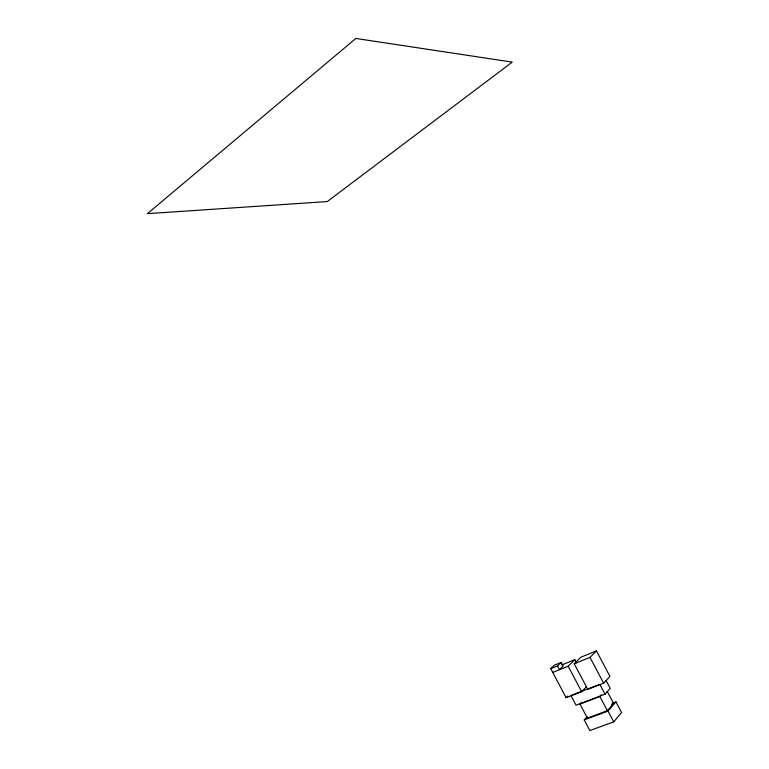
<?xml version="1.0" encoding="UTF-8"?>
<svg xmlns="http://www.w3.org/2000/svg" width="769" height="769" viewBox="0 0 769 769"><rect width="100%" height="100%" fill="white"/><g stroke="black" fill="none" stroke-linecap="round" stroke-linejoin="round"><path stroke-width="1.15" d="M587.218 716.583L584.229 719.928L589.842 730.55L613.739 721.851L621.592 712.498L615.979 701.924L612.614 703.183M581.624 702.328L579.999 704.087L587.401 718.083L607.366 710.662L613.604 703.472L607.26 691.504M584.229 719.928L608.039 711.094L615.979 701.924M598.676 684.746L570.906 695.493L576.048 705.202L605.02 694.176L610.259 688.342L606.116 680.536M579.999 704.087L599.868 696.522L601.454 694.772M603.646 683.189L609.942 676.345L596.436 650.91L580.826 657.245L574.212 663.782L587.747 689.341L603.646 683.189L589.977 657.428L596.436 650.91M561.13 662.436L557.535 665.896L559.544 669.693L563.129 666.214L561.13 662.436L554.391 665.175L550.767 668.646L566.128 697.704L581.662 691.696L586.536 686.534M566.128 697.704L567.791 695.974M552.767 672.433L568.166 666.223L574.837 659.667L576.5 662.811M550.767 668.646L557.535 665.896M561.755 664.974L574.837 659.667M574.212 663.782L589.977 657.428M611.413 704.289L613.604 703.472M599.791 684.314L605.02 694.176M608.039 711.094L613.739 721.851M599.868 696.522L607.366 710.662M568.166 666.223L581.662 691.696M355.845 38.45L147.408 213.657L327.248 201.574L512.25 62.116L355.845 38.45"/></g></svg>
